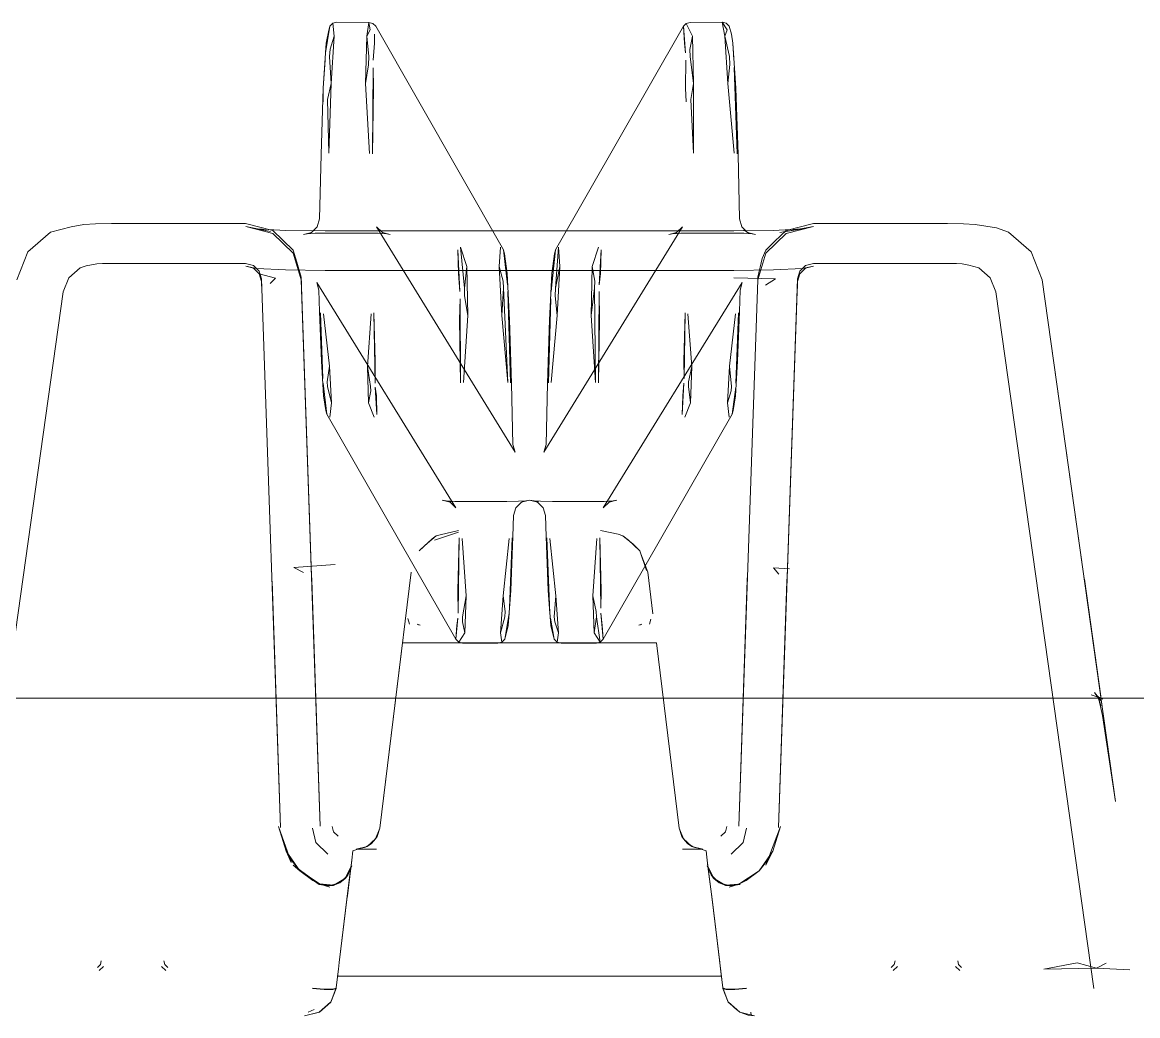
# Model space of a CAD drawing. Header units: millimetres. Extents: x 0 to 1729, y -270 to 583.
# Drawn here: x 467.1 to 537.3, y 520.3 to 582.9 of the extents above; entities that cross this region are included whole.
import ezdxf

# ---------------------------------------------------------------- set-up
doc = ezdxf.new("R2010")
doc.units = ezdxf.units.MM
doc.layers.add('OUTLINE', color=7, linetype='Continuous')

msp = doc.modelspace()

# ---------------------------------------------------------------- linework, layer by layer
at = {"layer": 'OUTLINE', "lineweight": 13}
for p, q in [((486.158, 581.011), (486.433, 582.692)), ((486.187, 581.62), (486.433, 582.692)), ((486.187, 581.62), (486.363, 582.446)), ((486.363, 582.446), (486.433, 582.692)), ((486.433, 582.692), (486.616, 582.871)), ((486.616, 582.871), (486.863, 582.936)), ((486.616, 582.871), (486.687, 582.067)), ((486.863, 582.936), (488.882, 582.932)), ((488.744, 582.062), (488.882, 582.932)), ((488.744, 582.062), (488.956, 582.453)), ((488.882, 582.932), (488.956, 582.453)), ((488.882, 582.932), (489.129, 582.867)), ((489.129, 582.867), (489.311, 582.687)), ((489.311, 582.687), (497.355, 568.591)), ((500.645, 568.591), (508.689, 582.687)), ((508.689, 582.687), (508.871, 582.867)), ((508.689, 582.687), (508.757, 581.616)), ((508.689, 582.687), (508.829, 581.004)), ((508.871, 582.867), (509.118, 582.932)), ((508.871, 582.867), (509.256, 582.062)), ((509.118, 582.932), (511.137, 582.936)), ((511.137, 582.936), (511.313, 582.067)), ((511.137, 582.936), (511.384, 582.871)), ((511.137, 582.936), (511.452, 582.461)), ((511.313, 582.067), (511.452, 582.461)), ((511.384, 582.871), (511.567, 582.692)), ((511.567, 582.692), (511.732, 582.197)), ((486.438, 581.241), (486.687, 582.067)), ((486.508, 579.089), (486.687, 582.067)), ((488.672, 579.085), (488.744, 582.062)), ((488.744, 582.062), (488.88, 580.775)), ((489.234, 582.19), (489.243, 581.616)), ((509.107, 581.232), (509.256, 582.062)), ((509.256, 582.062), (509.328, 579.085)), ((511.313, 582.067), (511.492, 579.089)), ((511.313, 582.067), (511.591, 580.785)), ((511.732, 582.197), (511.813, 581.62)), ((486.008, 578.791), (486.187, 581.62)), ((486.158, 581.011), (486.187, 581.62)), ((486.409, 580.785), (486.438, 581.241)), ((489.158, 580.56), (489.243, 581.616)), ((508.757, 581.616), (508.829, 581.004)), ((509.107, 581.232), (509.12, 580.775)), ((511.813, 581.62), (511.872, 580.568)), ((511.813, 581.62), (511.992, 578.791)), ((486.008, 578.791), (486.128, 580.568)), ((486.409, 580.785), (486.508, 579.089)), ((488.869, 580.262), (488.88, 580.775)), ((508.829, 578.787), (508.842, 580.56)), ((509.12, 580.775), (509.328, 579.085)), ((511.492, 579.089), (511.62, 580.287)), ((511.591, 580.785), (511.62, 580.287)), ((488.672, 579.085), (488.869, 580.262)), ((489.108, 574.651), (489.147, 580.061)), ((489.147, 580.061), (489.171, 578.787)), ((511.9, 580.084), (511.992, 578.791)), ((511.9, 580.084), (512.07, 574.657)), ((486.281, 578.072), (486.508, 579.089)), ((486.368, 574.692), (486.508, 579.089)), ((488.672, 579.085), (488.926, 574.679)), ((509.152, 578.063), (509.328, 579.085)), ((509.319, 574.687), (509.328, 579.085)), ((511.492, 579.089), (511.887, 574.686)), ((485.868, 574.614), (486.008, 578.791)), ((486, 577.932), (486.008, 578.791)), ((489.108, 574.651), (489.171, 578.787)), ((508.829, 578.787), (508.874, 577.924)), ((511.992, 578.791), (512.07, 574.657)), ((511.992, 578.791), (512.132, 574.614)), ((486.281, 578.072), (486.368, 574.692)), ((509.152, 578.063), (509.319, 574.687)), ((485.771, 570.543), (485.868, 574.614)), ((512.132, 574.614), (512.229, 570.543)), ((485.631, 570.052), (485.771, 570.543)), ((512.229, 570.543), (512.369, 570.052)), ((468.83, 569.702), (470.123, 570.038)), ((470.123, 570.038), (470.939, 570.203)), ((470.939, 570.203), (471.668, 570.243)), ((471.668, 570.243), (472.663, 570.258)), ((472.663, 570.258), (481.116, 570.258)), ((481.116, 570.258), (482.831, 569.81)), ((481.123, 570.07), (482.684, 569.751)), ((481.123, 570.07), (482.838, 569.622)), ((481.797, 569.929), (482.684, 569.751)), ((481.797, 569.929), (483.63, 569.825)), ((482.831, 569.81), (484.106, 568.581)), ((483.63, 569.825), (486.13, 569.787)), ((485.266, 569.694), (485.631, 570.052)), ((486.13, 569.787), (511.87, 569.787)), ((489.367, 570.057), (489.732, 569.698)), ((489.367, 570.057), (498.09, 555.841)), ((499.91, 555.841), (508.633, 570.057)), ((508.268, 569.698), (508.633, 570.057)), ((511.87, 569.787), (514.37, 569.825)), ((512.369, 570.052), (512.734, 569.694)), ((512.498, 569.852), (512.734, 569.694)), ((512.498, 569.852), (512.811, 569.651)), ((514.37, 569.825), (516.203, 569.929)), ((514.449, 569.138), (515.169, 569.81)), ((514.766, 569.696), (516.877, 570.07)), ((514.766, 569.696), (516.203, 569.929)), ((515.162, 569.622), (516.877, 570.07)), ((515.169, 569.81), (516.884, 570.258)), ((516.884, 570.258), (525.337, 570.258)), ((525.337, 570.258), (526.332, 570.243)), ((526.332, 570.243), (527.061, 570.203)), ((527.061, 570.203), (528.407, 569.989)), ((528.407, 569.989), (529.17, 569.702)), ((467.404, 568.464), (468.83, 569.702)), ((482.838, 569.622), (484.113, 568.393)), ((484.772, 569.562), (485.266, 569.694)), ((484.772, 569.562), (485.232, 569.657)), ((484.954, 569.606), (485.232, 569.657)), ((484.954, 569.606), (485.504, 569.639)), ((485.504, 569.639), (486.268, 569.651)), ((486.268, 569.651), (488.73, 569.651)), ((488.73, 569.651), (489.464, 569.64)), ((489.464, 569.64), (490.009, 569.609)), ((489.732, 569.698), (490.227, 569.568)), ((490.009, 569.609), (490.227, 569.568)), ((507.773, 569.568), (508.268, 569.698)), ((507.773, 569.568), (508.258, 569.66)), ((507.991, 569.609), (508.258, 569.66)), ((507.991, 569.609), (508.536, 569.64)), ((508.536, 569.64), (509.27, 569.651)), ((509.27, 569.651), (511.732, 569.651)), ((511.732, 569.651), (512.496, 569.639)), ((512.496, 569.639), (513.046, 569.606)), ((512.734, 569.694), (512.811, 569.651)), ((512.734, 569.694), (513.228, 569.562)), ((512.811, 569.651), (513.046, 569.606)), ((512.811, 569.651), (513.228, 569.562)), ((513.887, 568.393), (515.162, 569.622)), ((513.894, 568.581), (514.449, 569.138)), ((529.17, 569.702), (530.596, 568.464)), ((466.706, 566.71), (467.404, 568.464)), ((484.106, 568.581), (484.344, 567.827)), ((484.113, 568.393), (484.621, 566.698)), ((494.479, 568.591), (494.536, 567.118)), ((494.479, 568.591), (494.617, 565.971)), ((494.662, 568.77), (494.903, 566.173)), ((494.662, 568.77), (495.044, 567.543)), ((497.094, 567.543), (497.173, 568.77)), ((497.355, 568.591), (497.424, 568.345)), ((497.355, 568.591), (497.585, 567.118)), ((497.355, 568.591), (497.61, 566.401)), ((497.424, 568.345), (497.585, 567.118)), ((500.366, 565.971), (500.645, 568.591)), ((500.415, 567.118), (500.645, 568.591)), ((500.415, 567.118), (500.576, 568.345)), ((500.576, 568.345), (500.645, 568.591)), ((500.639, 566.173), (500.827, 568.77)), ((500.827, 568.77), (500.906, 567.543)), ((502.956, 567.543), (503.338, 568.77)), ((503.394, 566.401), (503.521, 568.591)), ((503.464, 567.118), (503.521, 568.591)), ((513.379, 566.698), (513.887, 568.393)), ((513.663, 568.054), (513.894, 568.581)), ((530.596, 568.464), (531.294, 566.71)), ((471.074, 567.601), (471.747, 567.708)), ((471.747, 567.708), (472.111, 567.729)), ((472.111, 567.729), (472.609, 567.736)), ((472.609, 567.736), (481.117, 567.736)), ((481.117, 567.736), (481.607, 567.608)), ((484.344, 567.827), (484.614, 566.886)), ((513.386, 566.886), (513.663, 568.054)), ((516.393, 567.608), (516.883, 567.736)), ((516.883, 567.736), (525.391, 567.736)), ((525.391, 567.736), (525.889, 567.729)), ((525.889, 567.729), (526.253, 567.708)), ((526.253, 567.708), (526.661, 567.626)), ((469.979, 566.839), (470.693, 567.458)), ((470.693, 567.458), (471.074, 567.601)), ((481.123, 567.574), (481.613, 567.446)), ((481.123, 567.574), (481.797, 567.433)), ((481.607, 567.608), (481.971, 567.257)), ((481.613, 567.446), (481.977, 567.095)), ((481.797, 567.433), (483.63, 567.329)), ((481.971, 567.257), (482.04, 567.044)), ((481.977, 567.095), (482.122, 566.611)), ((481.977, 567.095), (482.996, 566.805)), ((482.04, 567.044), (482.117, 566.773)), ((483.63, 567.329), (486.13, 567.291)), ((486.13, 567.291), (511.87, 567.291)), ((494.536, 567.118), (494.617, 565.971)), ((494.903, 566.173), (495.044, 567.543)), ((495.044, 567.543), (495.112, 564.47)), ((497.094, 567.543), (497.258, 564.47)), ((497.094, 567.543), (497.337, 566.615)), ((497.585, 567.118), (497.61, 566.401)), ((497.585, 567.118), (497.743, 564.198)), ((500.257, 564.198), (500.415, 567.118)), ((500.366, 565.971), (500.415, 567.118)), ((500.639, 566.173), (500.906, 567.543)), ((500.742, 564.47), (500.906, 567.543)), ((502.888, 564.47), (502.956, 567.543)), ((502.956, 567.543), (503.108, 566.615)), ((503.394, 566.401), (503.464, 567.118)), ((511.87, 567.291), (514.37, 567.329)), ((514.37, 567.329), (516.203, 567.433)), ((515.878, 566.611), (516.023, 567.095)), ((515.883, 566.773), (516.029, 567.257)), ((516.023, 567.095), (516.387, 567.446)), ((516.029, 567.257), (516.393, 567.608)), ((516.203, 567.433), (516.877, 567.574)), ((516.387, 567.446), (516.877, 567.574)), ((526.661, 567.626), (527.308, 567.458)), ((527.308, 567.458), (528.021, 566.839)), ((469.63, 565.962), (469.979, 566.839)), ((482.117, 566.773), (482.12, 566.679)), ((482.117, 566.773), (482.122, 566.611)), ((482.117, 566.773), (483.324, 532.2)), ((482.12, 566.679), (482.147, 565.914)), ((482.662, 566.482), (482.996, 566.805)), ((484.614, 566.886), (484.616, 566.839)), ((484.614, 566.886), (484.629, 566.456)), ((484.614, 566.886), (485.822, 532.288)), ((484.616, 566.839), (484.629, 566.456)), ((484.621, 566.698), (485.822, 532.288)), ((485.597, 566.55), (485.736, 566.058)), ((485.597, 566.55), (494.358, 552.335)), ((497.337, 566.615), (497.361, 566.173)), ((503.097, 566.173), (503.108, 566.615)), ((503.642, 552.335), (512.403, 566.55)), ((511.87, 566.829), (514.49, 566.771)), ((512.178, 532.288), (513.379, 566.698)), ((512.264, 566.058), (512.403, 566.55)), ((513.371, 566.456), (513.384, 566.839)), ((513.384, 566.839), (513.386, 566.886)), ((513.871, 566.378), (514.49, 566.771)), ((514.676, 532.2), (515.883, 566.773)), ((514.676, 532.2), (515.878, 566.611)), ((515.853, 565.914), (515.88, 566.679)), ((515.853, 565.914), (515.869, 566.368)), ((515.869, 566.368), (515.88, 566.679)), ((528.021, 566.839), (528.37, 565.962)), ((531.294, 566.71), (534.906, 541.008)), ((531.294, 566.71), (535.914, 533.836)), ((463.461, 522.062), (469.63, 565.962)), ((485.736, 566.058), (485.776, 564.715)), ((494.903, 566.173), (494.912, 565.699)), ((494.912, 565.699), (495.112, 564.47)), ((497.258, 564.47), (497.361, 566.173)), ((497.361, 566.173), (497.63, 560.241)), ((497.634, 565.971), (497.743, 564.198)), ((497.634, 565.971), (497.806, 560.218)), ((500.614, 565.699), (500.639, 566.173)), ((500.614, 565.699), (500.742, 564.47)), ((502.888, 564.47), (503.097, 566.173)), ((503.097, 566.173), (503.151, 560.241)), ((503.34, 560.218), (503.383, 565.971)), ((503.383, 565.971), (503.402, 564.198)), ((512.224, 564.715), (512.264, 566.058)), ((528.37, 565.962), (534.539, 522.062)), ((494.598, 564.198), (494.626, 565.511)), ((494.626, 565.511), (494.66, 560.218)), ((500.194, 560.218), (500.342, 565.511)), ((500.257, 564.198), (500.342, 565.511)), ((485.776, 564.715), (485.895, 561.586)), ((485.839, 564.629), (485.895, 561.586)), ((485.839, 564.629), (485.979, 560.484)), ((486.022, 564.569), (486.394, 561.259)), ((488.786, 561.254), (489.018, 564.568)), ((489.2, 564.627), (489.274, 560.203)), ((489.2, 564.627), (489.286, 561.581)), ((494.598, 564.198), (494.66, 560.218)), ((494.849, 560.241), (495.112, 564.47)), ((497.258, 564.47), (497.63, 560.241)), ((497.743, 564.198), (497.806, 560.218)), ((497.743, 564.198), (497.865, 560.185)), ((500.135, 560.185), (500.257, 564.198)), ((500.194, 560.218), (500.257, 564.198)), ((500.37, 560.241), (500.742, 564.47)), ((502.888, 564.47), (503.151, 560.241)), ((503.34, 560.218), (503.402, 564.198)), ((508.714, 561.581), (508.8, 564.627)), ((508.734, 560.491), (508.8, 564.627)), ((508.982, 564.568), (509.214, 561.254)), ((511.606, 561.259), (511.978, 564.569)), ((512.004, 560.205), (512.161, 564.629)), ((512.105, 561.586), (512.224, 564.715)), ((512.105, 561.586), (512.161, 564.629)), ((485.895, 561.586), (485.979, 560.484)), ((485.895, 561.586), (486.033, 559.401)), ((489.274, 560.203), (489.286, 561.581)), ((508.714, 561.581), (508.734, 560.491)), ((511.968, 559.401), (512.105, 561.586)), ((512.004, 560.205), (512.105, 561.586)), ((486.259, 560.271), (486.394, 561.259)), ((486.394, 561.259), (486.531, 558.959)), ((488.786, 561.254), (488.853, 558.954)), ((488.786, 561.254), (488.995, 559.984)), ((509.013, 560.28), (509.214, 561.254)), ((509.147, 558.954), (509.214, 561.254)), ((511.469, 558.959), (511.606, 561.259)), ((511.606, 561.259), (511.724, 559.984)), ((485.996, 560.205), (486.033, 559.401)), ((485.996, 560.205), (486.238, 558.235)), ((486.259, 560.271), (486.276, 559.984)), ((486.276, 559.984), (486.531, 558.959)), ((488.995, 559.984), (489.004, 559.712)), ((489.283, 559.939), (489.353, 559.395)), ((489.283, 559.939), (489.393, 558.23)), ((497.865, 560.185), (497.951, 556.333)), ((500.049, 556.333), (500.135, 560.185)), ((508.607, 558.23), (508.726, 560.203)), ((508.647, 559.395), (508.726, 560.203)), ((509.005, 559.984), (509.013, 560.28)), ((509.005, 559.984), (509.147, 558.954)), ((511.707, 559.71), (511.724, 559.984)), ((511.762, 558.235), (511.986, 559.939)), ((511.968, 559.401), (511.986, 559.939)), ((486.033, 559.401), (486.169, 558.481)), ((486.033, 559.401), (486.238, 558.235)), ((488.853, 558.954), (489.004, 559.712)), ((489.353, 559.395), (489.393, 558.23)), ((508.607, 558.23), (508.647, 559.395)), ((511.469, 558.959), (511.707, 559.71)), ((511.762, 558.235), (511.968, 559.401)), ((511.831, 558.481), (511.968, 559.401)), ((486.42, 558.056), (486.531, 558.959)), ((488.853, 558.954), (489.211, 558.051)), ((508.789, 558.051), (509.147, 558.954)), ((511.469, 558.959), (511.58, 558.056)), ((486.169, 558.481), (486.238, 558.235)), ((486.238, 558.235), (494.358, 544.066)), ((503.642, 544.066), (511.762, 558.235)), ((511.762, 558.235), (511.831, 558.481)), ((497.951, 556.333), (498.09, 555.841)), ((499.91, 555.841), (500.049, 556.333)), ((493.498, 552.824), (493.993, 552.694)), ((493.498, 552.824), (494.134, 552.725)), ((493.725, 552.78), (494.134, 552.725)), ((493.725, 552.78), (494.291, 552.749)), ((493.993, 552.694), (494.358, 552.335)), ((494.291, 552.749), (495.045, 552.738)), ((495.045, 552.738), (497.562, 552.743)), ((497.562, 552.743), (498.301, 552.757)), ((497.999, 551.854), (498.139, 552.345)), ((498.139, 552.345), (498.504, 552.703)), ((498.301, 552.757), (498.826, 552.79)), ((498.504, 552.703), (499, 552.835)), ((498.548, 552.743), (499, 552.835)), ((498.548, 552.743), (498.826, 552.79)), ((499, 552.835), (499.496, 552.703)), ((499, 552.835), (499.582, 552.734)), ((499.174, 552.79), (499.582, 552.734)), ((499.174, 552.79), (499.699, 552.757)), ((499.496, 552.703), (499.861, 552.345)), ((499.699, 552.757), (500.438, 552.743)), ((499.861, 552.345), (500.001, 551.854)), ((500.438, 552.743), (502.955, 552.738)), ((502.955, 552.738), (503.709, 552.749)), ((503.642, 552.335), (504.007, 552.694)), ((503.709, 552.749), (504.275, 552.78)), ((504.007, 552.694), (504.502, 552.824)), ((504.012, 552.734), (504.502, 552.824)), ((504.012, 552.734), (504.275, 552.78)), ((497.959, 550.545), (497.999, 551.854)), ((500.001, 551.854), (500.041, 550.545)), ((493.021, 550.294), (494.523, 550.803)), ((493.021, 550.294), (494.523, 550.803)), ((493.372, 550.65), (494.523, 550.92)), ((493.372, 550.65), (494.523, 550.92)), ((493.638, 550.508), (494.523, 550.803)), ((493.638, 550.508), (494.523, 550.803)), ((503.477, 550.92), (504.59, 550.675)), ((503.477, 550.92), (504.59, 550.675)), ((492.056, 549.626), (492.869, 550.379)), ((492.056, 549.626), (492.869, 550.379)), ((492.418, 549.995), (493.13, 550.577)), ((492.418, 549.995), (493.13, 550.577)), ((492.869, 550.379), (493.13, 550.577)), ((492.869, 550.379), (493.13, 550.577)), ((493.021, 550.294), (493.638, 550.508)), ((493.021, 550.294), (493.638, 550.508)), ((493.13, 550.577), (493.372, 550.65)), ((493.13, 550.577), (493.372, 550.65)), ((494.49, 547.136), (494.58, 550.461)), ((494.499, 545.699), (494.58, 550.461)), ((494.769, 550.402), (495.002, 546.794)), ((497.336, 546.794), (497.723, 550.402)), ((497.734, 546.027), (497.9, 550.461)), ((497.823, 547.136), (497.959, 550.545)), ((497.823, 547.136), (497.9, 550.461)), ((500.041, 550.545), (500.177, 547.136)), ((500.1, 550.461), (500.177, 547.136)), ((500.1, 550.461), (500.289, 545.699)), ((500.277, 550.402), (500.664, 546.794)), ((502.998, 546.794), (503.231, 550.402)), ((503.42, 550.461), (503.491, 546.026)), ((503.42, 550.461), (503.51, 547.136)), ((504.59, 550.675), (504.87, 550.577)), ((504.59, 550.675), (504.87, 550.577)), ((504.87, 550.577), (505.524, 550.058)), ((504.87, 550.577), (505.229, 550.302)), ((504.87, 550.577), (505.229, 550.302)), ((504.87, 550.577), (505.524, 550.058)), ((505.229, 550.302), (505.944, 549.626)), ((505.229, 550.302), (505.944, 549.626)), ((492.056, 549.626), (492.418, 549.995)), ((492.056, 549.626), (492.418, 549.995)), ((505.524, 550.058), (505.944, 549.626)), ((505.524, 550.058), (505.944, 549.626)), ((505.944, 549.626), (506.378, 548.397)), ((505.944, 549.626), (506.017, 549.439)), ((505.944, 549.626), (506.017, 549.439)), ((505.944, 549.626), (506.378, 548.397)), ((506.017, 549.439), (506.454, 548.285)), ((506.017, 549.439), (506.454, 548.285)), ((484.16, 548.587), (486.76, 548.761)), ((484.16, 548.587), (484.761, 548.267)), ((485.27, 548.095), (485.281, 547.789)), ((485.27, 548.095), (485.822, 532.288)), ((489.566, 532.157), (491.546, 548.285)), ((489.566, 532.157), (491.546, 548.285)), ((506.454, 548.285), (506.777, 545.654)), ((506.454, 548.285), (506.777, 545.654)), ((512.178, 532.288), (512.73, 548.095)), ((512.719, 547.789), (512.73, 548.095)), ((514.374, 548.551), (514.698, 548.163)), ((514.374, 548.551), (515.373, 548.493)), ((514.676, 532.2), (515.228, 548.008)), ((515.218, 547.725), (515.228, 548.008)), ((482.782, 547.725), (482.812, 546.865)), ((482.782, 547.725), (483.324, 532.2)), ((485.281, 547.789), (485.822, 532.288)), ((512.178, 532.288), (512.719, 547.789)), ((512.704, 547.359), (512.717, 547.725)), ((512.704, 547.359), (512.711, 547.571)), ((512.711, 547.571), (512.717, 547.725)), ((514.676, 532.2), (515.218, 547.725)), ((515.188, 546.865), (515.214, 547.596)), ((515.188, 546.865), (515.203, 547.289)), ((515.203, 547.289), (515.214, 547.596)), ((533.946, 547.837), (534.906, 541.008)), ((533.946, 547.837), (534.98, 540.481)), ((494.49, 547.136), (494.499, 545.699)), ((494.784, 545.468), (495.002, 546.794)), ((494.92, 544.467), (495.002, 546.794)), ((497.17, 544.467), (497.336, 546.794)), ((497.336, 546.794), (497.46, 545.806)), ((497.663, 544.925), (497.823, 547.136)), ((497.734, 546.027), (497.823, 547.136)), ((500.177, 547.136), (500.289, 545.699)), ((500.177, 547.136), (500.337, 544.925)), ((500.563, 545.469), (500.664, 546.794)), ((500.664, 546.794), (500.83, 544.467)), ((502.998, 546.794), (503.08, 544.467)), ((502.998, 546.794), (503.206, 545.806)), ((503.491, 546.026), (503.51, 547.136)), ((491.343, 545.362), (491.438, 545.012)), ((491.343, 545.362), (491.438, 545.012)), ((494.358, 544.066), (494.488, 545.398)), ((494.414, 544.925), (494.488, 545.398)), ((494.772, 545.159), (494.784, 545.468)), ((494.772, 545.159), (494.92, 544.467)), ((497.17, 544.467), (497.438, 545.469)), ((497.438, 545.469), (497.46, 545.806)), ((497.44, 544.066), (497.711, 545.699)), ((497.663, 544.925), (497.711, 545.699)), ((500.312, 545.398), (500.337, 544.925)), ((500.312, 545.398), (500.56, 544.066)), ((500.563, 545.469), (500.586, 545.159)), ((500.586, 545.159), (500.83, 544.467)), ((503.08, 544.467), (503.216, 545.468)), ((503.206, 545.806), (503.216, 545.468)), ((503.216, 545.468), (503.459, 543.887)), ((503.501, 545.699), (503.586, 544.925)), ((503.501, 545.699), (503.642, 544.066)), ((506.562, 545.012), (506.644, 545.331)), ((506.562, 545.012), (506.644, 545.331)), ((491.928, 545.02), (492.016, 544.969)), ((491.928, 545.02), (492.112, 544.952)), ((492.016, 544.969), (492.112, 544.952)), ((494.358, 544.066), (494.414, 544.925)), ((494.541, 543.887), (494.92, 544.467)), ((497.17, 544.467), (497.257, 543.887)), ((497.44, 544.066), (497.663, 544.925)), ((497.51, 544.312), (497.663, 544.925)), ((500.337, 544.925), (500.49, 544.312)), ((500.337, 544.925), (500.56, 544.066)), ((500.743, 543.887), (500.83, 544.467)), ((503.08, 544.467), (503.459, 543.887)), ((503.586, 544.925), (503.642, 544.066)), ((505.888, 544.952), (506.072, 545.02)), ((505.888, 544.952), (505.984, 544.969)), ((505.984, 544.969), (506.072, 545.02)), ((489.566, 532.157), (491, 543.84)), ((489.566, 532.157), (491, 543.84)), ((491, 543.84), (491, 543.84)), ((491, 543.84), (491.135, 543.84)), ((491, 543.84), (507, 543.84)), ((491, 543.84), (491, 543.84)), ((491, 543.84), (507, 543.84)), ((491, 543.84), (491.135, 543.84)), ((491.135, 543.84), (491.503, 543.84)), ((491.135, 543.84), (491.503, 543.84)), ((491.503, 543.84), (492.005, 543.84)), ((491.503, 543.84), (492.005, 543.84)), ((492.005, 543.84), (505.995, 543.84)), ((492.005, 543.84), (505.995, 543.84)), ((494.358, 544.066), (494.541, 543.887)), ((494.541, 543.887), (494.788, 543.822)), ((494.788, 543.822), (497.009, 543.822)), ((497.009, 543.822), (497.257, 543.887)), ((497.257, 543.887), (497.44, 544.066)), ((497.44, 544.066), (497.51, 544.312)), ((500.49, 544.312), (500.56, 544.066)), ((500.56, 544.066), (500.743, 543.887)), ((500.743, 543.887), (500.991, 543.822)), ((500.991, 543.822), (503.212, 543.822)), ((503.212, 543.822), (503.459, 543.887)), ((503.459, 543.887), (503.642, 544.066)), ((505.995, 543.84), (506.497, 543.84)), ((505.995, 543.84), (506.497, 543.84)), ((506.497, 543.84), (506.865, 543.84)), ((506.497, 543.84), (506.865, 543.84)), ((506.865, 543.84), (507, 543.84)), ((506.865, 543.84), (507, 543.84)), ((507, 543.84), (507, 543.84)), ((507, 543.84), (508.434, 532.157)), ((507, 543.84), (507, 543.84)), ((507, 543.84), (508.434, 532.157)), ((534.906, 541.008), (535.914, 533.836)), ((534.906, 541.008), (534.98, 540.481)), ((6, 540.34), (1142, 540.34)), ((6, 540.34), (1142, 540.34)), ((6, 540.34), (1142, 540.34)), ((6, 540.34), (1142, 540.34)), ((534.383, 540.569), (534.689, 540.444)), ((534.383, 540.569), (534.985, 540.34)), ((534.588, 540.706), (534.795, 540.436)), ((534.588, 540.706), (534.813, 540.371)), ((534.588, 540.706), (534.813, 540.371)), ((534.588, 540.706), (535.022, 540.154)), ((534.689, 540.444), (535.083, 540.34)), ((534.689, 540.444), (535.101, 540.285)), ((534.689, 540.444), (534.985, 540.34)), ((534.689, 540.444), (535.083, 540.34)), ((534.689, 540.444), (535.101, 540.285)), ((534.795, 540.436), (535.101, 540.285)), ((534.795, 540.436), (535.022, 540.154)), ((534.795, 540.436), (535.101, 540.285)), ((534.813, 540.371), (534.992, 539.861)), ((534.813, 540.371), (534.992, 539.861)), ((534.82, 540.481), (534.992, 539.861)), ((534.82, 540.481), (535.097, 539.253)), ((534.82, 540.481), (534.992, 539.861)), ((534.82, 540.481), (535.097, 539.253)), ((535.097, 539.253), (535.914, 533.836)), ((535.097, 539.253), (535.914, 533.836)), ((483.188, 532.265), (483.667, 530.714)), ((483.188, 532.265), (483.996, 530.005)), ((483.188, 532.265), (483.667, 530.714)), ((483.188, 532.265), (483.996, 530.004)), ((485.324, 532.149), (485.545, 531.258)), ((486.573, 532.269), (486.655, 531.934)), ((486.655, 531.934), (486.939, 531.66)), ((489.31, 531.487), (489.566, 532.157)), ((489.31, 531.487), (489.566, 532.157)), ((489.399, 531.631), (489.566, 532.157)), ((489.399, 531.631), (489.566, 532.157)), ((508.434, 532.157), (508.601, 531.631)), ((508.434, 532.157), (508.69, 531.487)), ((508.434, 532.157), (508.69, 531.487)), ((508.434, 532.157), (508.601, 531.631)), ((511.061, 531.66), (511.345, 531.934)), ((511.345, 531.934), (511.427, 532.269)), ((512.455, 531.258), (512.676, 532.149)), ((513.876, 529.832), (514.812, 532.265)), ((513.876, 529.832), (514.812, 532.265)), ((514.333, 530.714), (514.812, 532.265)), ((514.333, 530.714), (514.812, 532.265)), ((485.545, 531.258), (486.303, 530.527)), ((488.597, 530.933), (489.053, 531.201)), ((488.597, 530.933), (489.053, 531.201)), ((488.773, 531.012), (489.31, 531.487)), ((488.773, 531.012), (489.31, 531.487)), ((488.773, 531.012), (489.053, 531.201)), ((488.773, 531.012), (489.053, 531.201)), ((489.053, 531.201), (489.399, 531.631)), ((489.053, 531.201), (489.399, 531.631)), ((489.053, 531.201), (489.31, 531.487)), ((489.053, 531.201), (489.31, 531.487)), ((489.31, 531.487), (489.399, 531.631)), ((489.31, 531.487), (489.399, 531.631)), ((508.601, 531.631), (508.69, 531.487)), ((508.601, 531.631), (508.947, 531.201)), ((508.601, 531.631), (508.69, 531.487)), ((508.601, 531.631), (508.947, 531.201)), ((508.69, 531.487), (508.947, 531.201)), ((508.69, 531.487), (509.227, 531.012)), ((508.69, 531.487), (508.947, 531.201)), ((508.69, 531.487), (509.227, 531.012)), ((508.947, 531.201), (509.227, 531.012)), ((508.947, 531.201), (509.403, 530.933)), ((508.947, 531.201), (509.227, 531.012)), ((508.947, 531.201), (509.403, 530.933)), ((511.697, 530.527), (512.455, 531.258)), ((483.667, 530.714), (483.905, 530.26)), ((483.667, 530.714), (483.996, 530.005)), ((483.667, 530.714), (484.541, 529.465)), ((483.667, 530.714), (483.905, 530.26)), ((483.667, 530.714), (483.996, 530.004)), ((483.667, 530.714), (484.541, 529.465)), ((487.806, 530.131), (487.879, 530.726)), ((487.806, 530.131), (487.879, 530.726)), ((487.879, 530.726), (488.194, 530.84)), ((487.879, 530.726), (488.194, 530.84)), ((488.077, 530.84), (488.773, 531.012)), ((488.077, 530.84), (488.773, 531.012)), ((488.077, 530.84), (488.597, 530.933)), ((488.077, 530.84), (488.597, 530.933)), ((488.077, 530.84), (489.372, 530.84)), ((488.077, 530.84), (489.372, 530.84)), ((488.194, 530.84), (488.518, 530.84)), ((488.194, 530.84), (488.518, 530.84)), ((488.518, 530.84), (488.923, 530.84)), ((488.518, 530.84), (488.923, 530.84)), ((488.597, 530.933), (488.773, 531.012)), ((488.597, 530.933), (488.773, 531.012)), ((488.923, 530.84), (489.372, 530.84)), ((488.923, 530.84), (489.372, 530.84)), ((508.628, 530.84), (509.077, 530.84)), ((508.628, 530.84), (509.923, 530.84)), ((508.628, 530.84), (509.077, 530.84)), ((508.628, 530.84), (509.923, 530.84)), ((509.077, 530.84), (509.482, 530.84)), ((509.077, 530.84), (509.482, 530.84)), ((509.227, 531.012), (509.403, 530.933)), ((509.227, 531.012), (509.923, 530.84)), ((509.227, 531.012), (509.403, 530.933)), ((509.227, 531.012), (509.923, 530.84)), ((509.403, 530.933), (509.923, 530.84)), ((509.403, 530.933), (509.923, 530.84)), ((509.482, 530.84), (509.806, 530.84)), ((509.482, 530.84), (509.806, 530.84)), ((509.806, 530.84), (510.121, 530.726)), ((509.806, 530.84), (510.121, 530.726)), ((510.121, 530.726), (510.195, 530.131)), ((510.121, 530.726), (510.241, 529.749)), ((510.121, 530.726), (510.195, 530.131)), ((510.121, 530.726), (510.241, 529.749)), ((513.459, 529.465), (514.333, 530.714)), ((513.459, 529.465), (514.333, 530.714)), ((513.876, 529.832), (514.333, 530.714)), ((513.876, 529.832), (514.333, 530.714)), ((514.095, 530.26), (514.333, 530.714)), ((514.095, 530.26), (514.333, 530.714)), ((483.905, 530.26), (484.541, 529.465)), ((483.905, 530.26), (484.541, 529.465)), ((484.124, 529.832), (484.541, 529.465)), ((484.124, 529.832), (485.733, 528.653)), ((484.124, 529.832), (484.541, 529.465)), ((484.124, 529.832), (485.742, 528.612)), ((487.397, 528.984), (487.761, 529.768)), ((487.397, 528.984), (487.759, 529.755)), ((487.417, 528.998), (487.807, 529.789)), ((487.417, 528.998), (487.813, 529.78)), ((487.56, 529.205), (487.807, 529.789)), ((487.56, 529.205), (487.813, 529.78)), ((487.56, 529.205), (487.761, 529.768)), ((487.56, 529.205), (487.759, 529.755)), ((487.671, 529.039), (487.806, 530.131)), ((487.671, 529.039), (487.806, 530.131)), ((487.671, 529.039), (487.759, 529.755)), ((487.671, 529.039), (487.759, 529.755)), ((487.681, 529.114), (487.806, 530.131)), ((487.681, 529.114), (487.806, 530.131)), ((487.759, 529.755), (487.761, 529.768)), ((487.759, 529.755), (487.761, 529.768)), ((510.187, 529.78), (510.438, 529.206)), ((510.187, 529.78), (510.583, 528.998)), ((510.193, 529.79), (510.438, 529.206)), ((510.193, 529.79), (510.583, 528.998)), ((510.195, 530.131), (510.319, 529.114)), ((510.195, 530.131), (510.34, 528.95)), ((510.195, 530.131), (510.319, 529.114)), ((510.195, 530.131), (510.34, 528.95)), ((510.238, 529.772), (510.241, 529.755)), ((510.238, 529.772), (510.438, 529.206)), ((510.238, 529.772), (510.241, 529.755)), ((510.238, 529.772), (510.604, 528.984)), ((510.241, 529.755), (510.34, 528.95)), ((510.241, 529.755), (510.438, 529.206)), ((510.241, 529.755), (510.604, 528.984)), ((510.241, 529.755), (510.34, 528.95)), ((510.241, 529.749), (510.34, 528.95)), ((510.241, 529.749), (510.34, 528.95)), ((513.459, 529.465), (514.095, 530.26)), ((513.459, 529.465), (514.095, 530.26)), ((484.541, 529.465), (485.362, 528.853)), ((484.541, 529.465), (485.733, 528.653)), ((484.541, 529.465), (485.819, 528.633)), ((484.541, 529.465), (485.362, 528.853)), ((484.541, 529.465), (485.742, 528.612)), ((484.541, 529.465), (485.819, 528.633)), ((486.667, 528.566), (487.417, 528.998)), ((486.667, 528.566), (487.417, 528.998)), ((487.048, 528.717), (487.56, 529.205)), ((487.048, 528.717), (487.56, 529.205)), ((487.048, 528.717), (487.417, 528.998)), ((487.048, 528.717), (487.417, 528.998)), ((487.397, 528.984), (487.56, 529.205)), ((487.397, 528.984), (487.56, 529.205)), ((487.417, 528.998), (487.56, 529.205)), ((487.417, 528.998), (487.56, 529.205)), ((487.504, 527.679), (487.671, 529.039)), ((487.523, 527.827), (487.681, 529.114)), ((487.523, 527.827), (487.681, 529.114)), ((487.531, 527.896), (487.681, 529.114)), ((487.531, 527.897), (487.681, 529.114)), ((487.531, 527.897), (487.671, 529.039)), ((510.319, 529.114), (510.477, 527.827)), ((510.319, 529.114), (510.496, 527.679)), ((510.319, 529.114), (510.477, 527.827)), ((510.319, 529.114), (510.496, 527.679)), ((510.438, 529.206), (510.583, 528.998)), ((510.438, 529.206), (510.604, 528.984)), ((510.438, 529.206), (510.951, 528.718)), ((510.438, 529.206), (510.583, 528.998)), ((510.438, 529.206), (510.604, 528.984)), ((510.438, 529.206), (510.951, 528.718)), ((510.583, 528.998), (510.951, 528.718)), ((510.583, 528.998), (511.333, 528.566)), ((510.583, 528.998), (510.951, 528.718)), ((510.583, 528.998), (511.333, 528.566)), ((512.181, 528.633), (513.459, 529.465)), ((512.181, 528.633), (513.459, 529.465)), ((512.638, 528.853), (513.459, 529.465)), ((512.638, 528.853), (513.459, 529.465)), ((485.362, 528.853), (485.819, 528.633)), ((485.362, 528.853), (485.819, 528.633)), ((485.73, 528.636), (486.362, 528.529)), ((485.73, 528.636), (486.634, 528.552)), ((485.742, 528.612), (486.362, 528.529)), ((485.742, 528.612), (486.634, 528.552)), ((485.766, 528.652), (485.819, 528.633)), ((485.766, 528.652), (486.362, 528.529)), ((485.766, 528.652), (486.667, 528.566)), ((485.766, 528.652), (485.819, 528.633)), ((485.766, 528.652), (486.362, 528.529)), ((485.819, 528.633), (486.428, 528.445)), ((485.819, 528.633), (486.362, 528.529)), ((485.819, 528.633), (486.428, 528.445)), ((485.819, 528.633), (486.667, 528.566)), ((486.362, 528.529), (487.048, 528.717)), ((486.362, 528.529), (487.048, 528.717)), ((486.362, 528.529), (486.667, 528.566)), ((486.362, 528.529), (486.667, 528.566)), ((486.362, 528.529), (486.634, 528.552)), ((486.362, 528.529), (486.634, 528.552)), ((486.634, 528.552), (487.397, 528.984)), ((486.634, 528.552), (487.397, 528.984)), ((486.634, 528.552), (487.048, 528.717)), ((486.634, 528.552), (487.048, 528.717)), ((486.667, 528.566), (487.048, 528.717)), ((486.667, 528.566), (487.048, 528.717)), ((487.048, 528.717), (487.397, 528.984)), ((487.048, 528.717), (487.397, 528.984)), ((510.34, 528.95), (510.496, 527.679)), ((510.34, 528.95), (510.496, 527.679)), ((510.604, 528.984), (510.951, 528.718)), ((510.604, 528.984), (511.366, 528.552)), ((510.604, 528.984), (510.951, 528.718)), ((510.604, 528.984), (511.366, 528.552)), ((510.951, 528.718), (511.333, 528.566)), ((510.951, 528.718), (511.366, 528.552)), ((510.951, 528.718), (511.636, 528.531)), ((510.951, 528.718), (511.333, 528.566)), ((510.951, 528.718), (511.366, 528.552)), ((510.951, 528.718), (511.636, 528.531)), ((511.333, 528.566), (512.181, 528.633)), ((511.333, 528.566), (512.181, 528.633)), ((511.333, 528.566), (511.636, 528.531)), ((511.333, 528.566), (511.636, 528.531)), ((511.366, 528.552), (512.258, 528.612)), ((511.366, 528.552), (512.258, 528.612)), ((511.366, 528.552), (511.636, 528.531)), ((511.366, 528.552), (511.636, 528.531)), ((511.573, 528.445), (512.181, 528.633)), ((511.573, 528.445), (512.181, 528.633)), ((511.636, 528.531), (512.23, 528.651)), ((511.636, 528.531), (512.23, 528.651)), ((511.636, 528.531), (512.181, 528.633)), ((511.636, 528.531), (512.181, 528.633)), ((511.636, 528.531), (512.258, 528.612)), ((511.636, 528.531), (512.258, 528.612)), ((512.181, 528.633), (512.638, 528.853)), ((512.181, 528.633), (512.638, 528.853)), ((512.181, 528.633), (512.23, 528.651)), ((512.181, 528.633), (512.23, 528.651)), ((487.016, 523.701), (487.523, 527.827)), ((487.016, 523.701), (487.523, 527.827)), ((487.016, 523.701), (487.504, 527.679)), ((487.016, 523.701), (487.504, 527.679)), ((487.504, 527.679), (487.531, 527.896)), ((510.477, 527.827), (510.984, 523.701)), ((510.477, 527.827), (510.984, 523.701)), ((510.496, 527.679), (510.984, 523.701)), ((510.496, 527.679), (511.181, 522.096)), ((510.496, 527.679), (510.984, 523.701)), ((510.496, 527.679), (511.181, 522.096)), ((471.783, 523.387), (471.972, 523.57)), ((471.898, 523.182), (472.173, 523.448)), ((471.898, 523.182), (472.173, 523.448)), ((471.972, 523.57), (472.027, 523.792)), ((475.827, 523.448), (476.102, 523.182)), ((475.827, 523.448), (476.102, 523.182)), ((475.973, 523.792), (476.028, 523.57)), ((476.028, 523.57), (476.217, 523.387)), ((486.962, 523.262), (487.016, 523.701)), ((486.962, 523.262), (487.016, 523.701)), ((510.984, 523.701), (511.038, 523.262)), ((510.984, 523.701), (511.038, 523.262)), ((521.783, 523.387), (521.972, 523.57)), ((521.898, 523.182), (522.173, 523.448)), ((521.898, 523.182), (522.173, 523.448)), ((521.972, 523.57), (522.027, 523.792)), ((525.827, 523.448), (526.102, 523.182)), ((525.827, 523.448), (526.102, 523.182)), ((525.973, 523.792), (526.028, 523.57)), ((526.028, 523.57), (526.217, 523.387)), ((531.397, 523.262), (533.497, 523.662)), ((531.397, 523.262), (533.497, 523.662)), ((533.497, 523.662), (534.718, 523.338)), ((533.497, 523.662), (534.718, 523.338)), ((534.718, 523.338), (535.32, 523.646)), ((534.718, 523.338), (535.32, 523.646)), ((486.819, 522.096), (486.962, 523.262)), ((486.819, 522.096), (486.962, 523.262)), ((486.819, 522.096), (486.924, 522.952)), ((486.819, 522.096), (486.924, 522.952)), ((486.91, 522.84), (486.924, 522.952)), ((486.91, 522.84), (486.924, 522.952)), ((486.91, 522.84), (486.91, 522.84)), ((486.91, 522.84), (487.308, 522.84)), ((486.91, 522.84), (486.91, 522.84)), ((486.91, 522.84), (487.308, 522.84)), ((486.924, 522.952), (486.962, 523.262)), ((486.924, 522.952), (486.962, 523.262)), ((487.308, 522.84), (488.396, 522.84)), ((487.308, 522.84), (488.396, 522.84)), ((488.396, 522.84), (489.888, 522.84)), ((488.396, 522.84), (489.888, 522.84)), ((489.888, 522.84), (508.112, 522.84)), ((489.888, 522.84), (508.112, 522.84)), ((508.112, 522.84), (509.604, 522.84)), ((508.112, 522.84), (509.604, 522.84)), ((509.604, 522.84), (510.692, 522.84)), ((509.604, 522.84), (510.692, 522.84)), ((510.692, 522.84), (511.09, 522.84)), ((510.692, 522.84), (511.09, 522.84)), ((511.038, 523.262), (511.076, 522.952)), ((511.038, 523.262), (511.076, 522.952)), ((511.076, 522.952), (511.09, 522.84)), ((511.076, 522.952), (511.181, 522.096)), ((511.076, 522.952), (511.09, 522.84)), ((511.076, 522.952), (511.181, 522.096)), ((511.09, 522.84), (511.09, 522.84)), ((511.09, 522.84), (511.09, 522.84)), ((531.397, 523.262), (534.718, 523.338)), ((531.397, 523.262), (534.718, 523.338)), ((534.718, 523.338), (536.801, 523.236)), ((534.718, 523.338), (536.801, 523.236)), ((485.329, 522.062), (485.872, 522.01)), ((485.329, 522.062), (486.064, 521.988)), ((485.33, 522.07), (485.872, 522.01)), ((485.33, 522.07), (486.067, 522.009)), ((485.872, 522.01), (486.064, 521.988)), ((485.872, 522.01), (486.067, 522.009)), ((485.872, 522.01), (486.372, 521.991)), ((486.064, 521.988), (486.372, 521.991)), ((486.064, 521.988), (486.606, 521.988)), ((486.067, 522.009), (486.611, 522.018)), ((486.067, 522.009), (486.372, 521.991)), ((486.372, 521.991), (486.611, 522.018)), ((486.372, 521.991), (486.705, 522.018)), ((486.372, 521.991), (486.606, 521.988)), ((486.479, 521.202), (486.819, 522.096)), ((486.479, 521.202), (486.819, 522.096)), ((486.479, 521.202), (486.814, 522.062)), ((486.479, 521.202), (486.814, 522.062)), ((486.606, 521.988), (486.814, 522.062)), ((486.606, 521.988), (486.705, 522.018)), ((486.611, 522.018), (486.818, 522.085)), ((486.611, 522.018), (486.705, 522.018)), ((486.705, 522.018), (486.818, 522.085)), ((486.705, 522.018), (486.814, 522.062)), ((486.814, 522.062), (486.816, 522.073)), ((486.814, 522.062), (486.816, 522.073)), ((486.816, 522.073), (486.818, 522.085)), ((486.816, 522.073), (486.818, 522.085)), ((511.181, 522.096), (511.521, 521.202)), ((511.181, 522.096), (511.295, 522.018)), ((511.181, 522.096), (511.389, 522.018)), ((511.181, 522.096), (511.521, 521.202)), ((511.183, 522.085), (511.184, 522.073)), ((511.183, 522.085), (511.184, 522.073)), ((511.184, 522.073), (511.186, 522.062)), ((511.184, 522.073), (511.186, 522.062)), ((511.184, 522.073), (511.295, 522.018)), ((511.184, 522.073), (511.394, 521.988)), ((511.186, 522.062), (511.521, 521.202)), ((511.186, 522.062), (511.521, 521.202)), ((511.295, 522.018), (511.389, 522.018)), ((511.295, 522.018), (511.394, 521.988)), ((511.295, 522.018), (511.628, 521.991)), ((511.389, 522.018), (511.628, 521.991)), ((511.389, 522.018), (511.933, 522.009)), ((511.394, 521.988), (511.628, 521.991)), ((511.394, 521.988), (511.937, 521.988)), ((511.628, 521.991), (512.128, 522.01)), ((511.628, 521.991), (511.933, 522.009)), ((511.628, 521.991), (511.937, 521.988)), ((511.933, 522.009), (512.67, 522.07)), ((511.933, 522.009), (512.128, 522.01)), ((511.937, 521.988), (512.671, 522.062)), ((511.937, 521.988), (512.128, 522.01)), ((512.128, 522.01), (512.67, 522.07)), ((512.128, 522.01), (512.671, 522.062)), ((484.834, 520.34), (485.763, 520.569)), ((484.834, 520.34), (485.752, 520.563)), ((485.063, 520.563), (485.444, 520.723)), ((485.063, 520.563), (485.444, 520.723)), ((485.752, 520.563), (486.479, 521.202)), ((485.752, 520.563), (486.465, 521.183)), ((485.752, 520.563), (485.958, 520.723)), ((485.752, 520.563), (485.958, 520.723)), ((485.752, 520.563), (485.763, 520.569)), ((485.752, 520.563), (485.763, 520.569)), ((485.763, 520.569), (486.479, 521.202)), ((485.763, 520.569), (486.465, 521.183)), ((485.958, 520.723), (486.465, 521.183)), ((485.958, 520.723), (486.465, 521.183)), ((486.465, 521.183), (486.479, 521.202)), ((486.465, 521.183), (486.479, 521.202)), ((511.521, 521.202), (511.535, 521.183)), ((511.521, 521.202), (512.238, 520.569)), ((511.521, 521.202), (511.535, 521.183)), ((511.521, 521.202), (512.248, 520.563)), ((511.535, 521.183), (511.874, 520.868)), ((511.535, 521.183), (512.238, 520.569)), ((511.535, 521.183), (512.248, 520.563)), ((511.535, 521.183), (511.874, 520.868)), ((511.874, 520.868), (512.042, 520.723)), ((511.874, 520.868), (512.042, 520.723)), ((512.042, 520.723), (512.248, 520.563)), ((512.042, 520.723), (512.248, 520.563)), ((512.238, 520.569), (512.248, 520.563)), ((512.238, 520.569), (512.248, 520.563)), ((512.238, 520.569), (513.166, 520.34)), ((512.248, 520.563), (512.78, 520.381)), ((512.248, 520.563), (512.78, 520.381)), ((512.937, 520.563), (512.958, 520.381)), ((512.937, 520.563), (512.958, 520.381)), ((512.78, 520.381), (513.166, 520.34)), ((512.78, 520.381), (513.166, 520.34))]:
    msp.add_line(p, q, dxfattribs=at)

doc.saveas('drawing.dxf')
